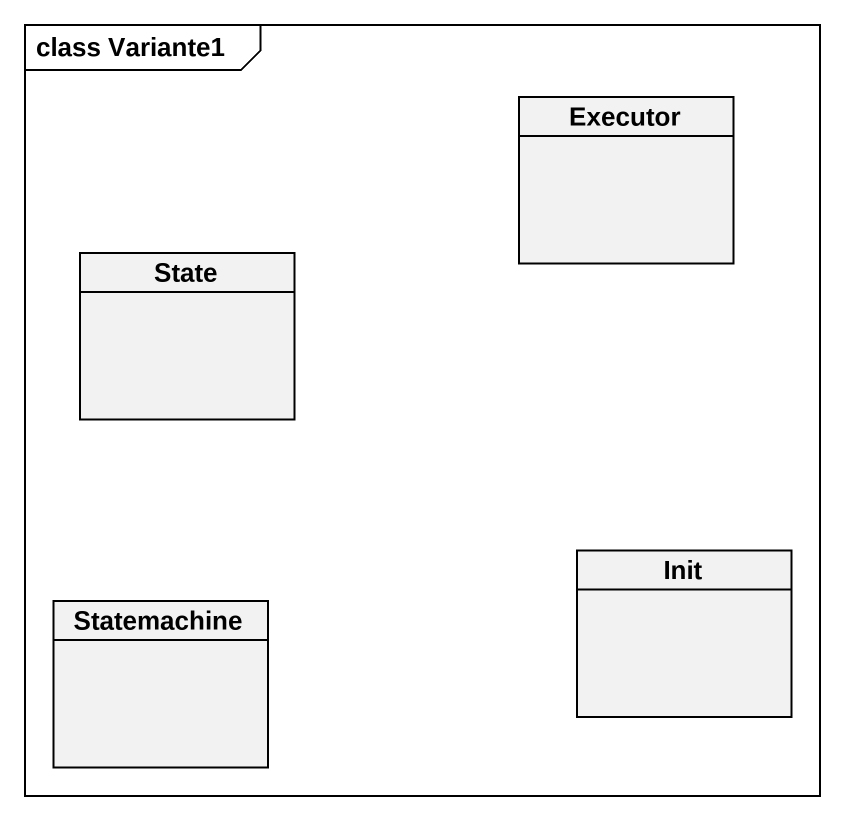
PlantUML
@startuml
mainframe class Variante1
hide circle
hide empty members
class Executor
class "State" as State_
class Statemachine
class Init
@enduml
